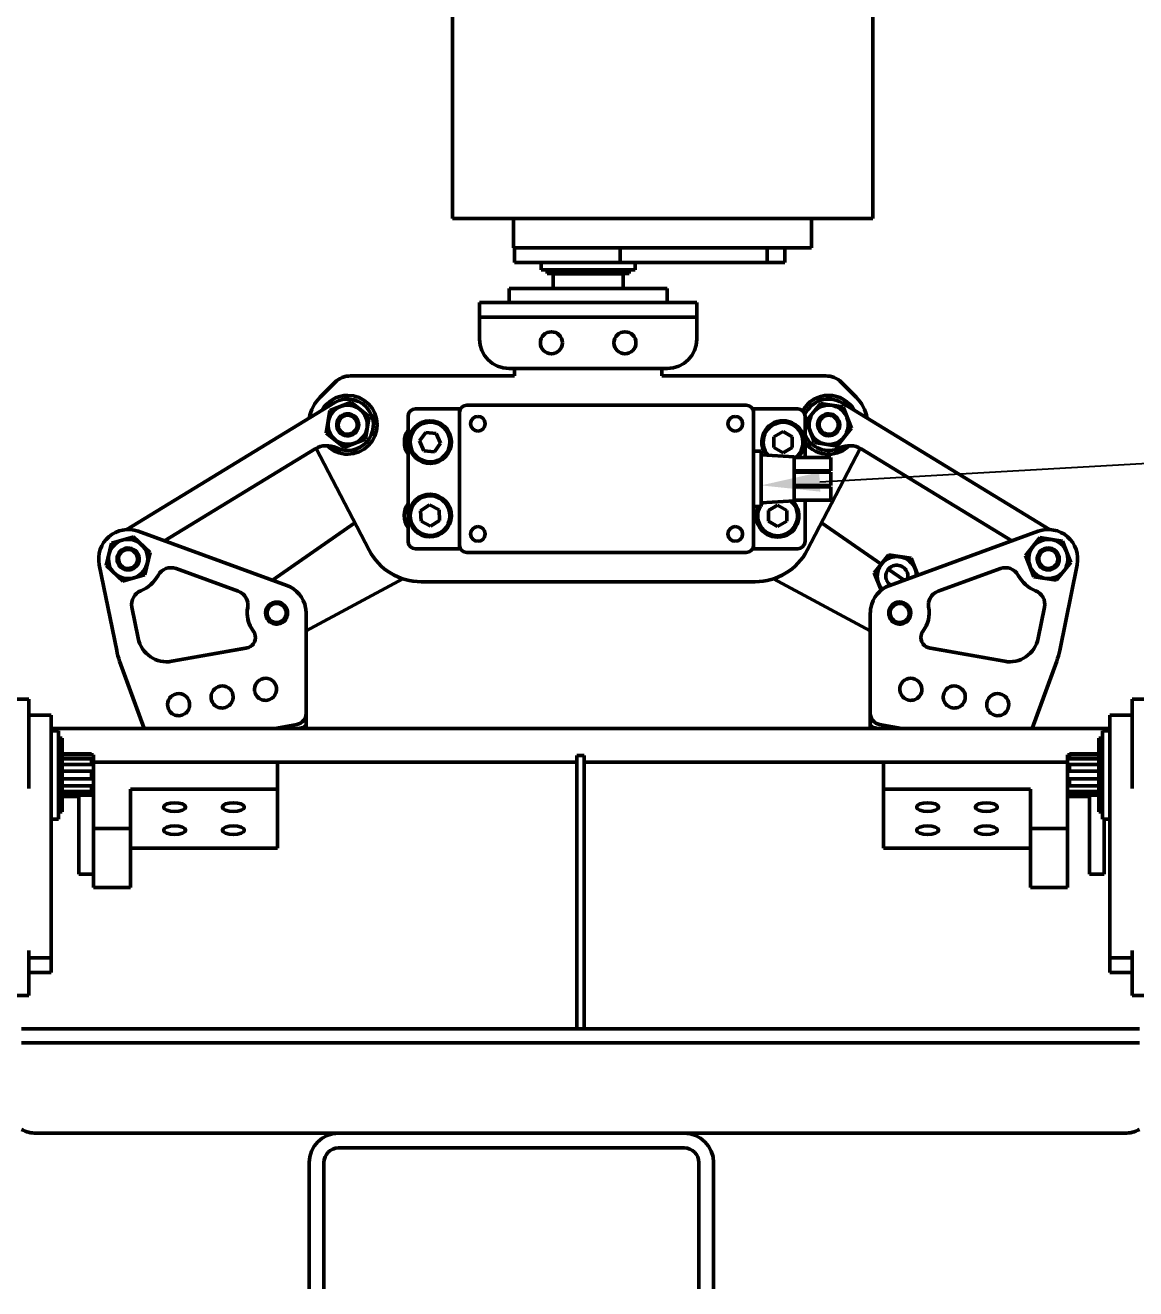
# Model space of a CAD drawing. Header units: millimetres. Extents: x 0 to 2215, y 0 to 863.
# Drawn here: x 1726.5 to 1802, y 607.7 to 693.6 of the extents above; entities that cross this region are included whole.
import ezdxf
from ezdxf import colors
from ezdxf.entities.mleader import LeaderData, LeaderLine
from ezdxf.math import Vec2, Vec3

# ---------------------------------------------------------------- set-up
doc = ezdxf.new("R2010")
doc.units = ezdxf.units.MM
doc.layers.add('粗实线层', color=7, linetype='Continuous', lineweight=50)
doc.styles.get("Standard").update_dxf_attribs({"font": ''})
doc.styles.get('Standard').set_extended_font_data('汉仪长仿宋体')

msp = doc.modelspace()

# ---------------------------------------------------------------- linework, layer by layer
at = {"layer": '粗实线层'}
for p, q in [((1755.537, 698.707), (1755.537, 680.457)), ((1784.117, 680.457), (1784.117, 698.707)), ((1755.537, 680.457), (1784.117, 680.457)), ((1759.702, 678.457), (1759.702, 680.457)), ((1779.952, 678.457), (1779.952, 680.457)), ((1764.773, 678.457), (1759.702, 678.457)), ((1759.773, 678.457), (1759.773, 677.457)), ((1779.952, 678.457), (1764.773, 678.457)), ((1766.952, 677.457), (1766.952, 678.457)), ((1776.952, 677.457), (1776.952, 678.457)), ((1778.152, 677.457), (1778.152, 678.457)), ((1766.952, 677.457), (1759.773, 677.457)), ((1761.573, 677.457), (1761.573, 676.957)), ((1776.952, 677.457), (1766.952, 677.457)), ((1767.973, 676.957), (1767.973, 677.457)), ((1778.152, 677.457), (1776.952, 677.457)), ((1767.973, 676.957), (1761.573, 676.957)), ((1761.985, 676.957), (1761.985, 676.707)), ((1767.56, 676.707), (1761.985, 676.707)), ((1762.4, 676.707), (1762.398, 676.699)), ((1762.398, 676.699), (1762.398, 675.699)), ((1762.398, 676.699), (1764.773, 676.699)), ((1764.773, 676.699), (1767.148, 676.699)), ((1767.148, 676.699), (1767.145, 676.707)), ((1767.148, 675.699), (1767.148, 676.699)), ((1767.56, 676.707), (1767.56, 676.957)), ((1759.398, 675.699), (1759.398, 674.749)), ((1759.398, 675.699), (1764.773, 675.699)), ((1764.773, 675.699), (1770.148, 675.699)), ((1770.148, 674.749), (1770.148, 675.699)), ((1772.153, 674.749), (1757.392, 674.749)), ((1757.392, 673.749), (1757.392, 674.749)), ((1772.153, 673.749), (1772.153, 674.749)), ((1772.153, 673.749), (1757.392, 673.749)), ((1757.392, 672.249), (1757.392, 673.749)), ((1772.153, 673.749), (1772.153, 672.249)), ((1770.153, 670.249), (1759.392, 670.249)), ((1759.773, 670.249), (1759.773, 669.749)), ((1769.773, 670.249), (1769.773, 669.749)), ((1747.557, 669.31), (1746.547, 668.3)), ((1759.773, 669.749), (1748.618, 669.749)), ((1780.927, 669.749), (1769.773, 669.749)), ((1781.988, 669.31), (1782.998, 668.3)), ((1747.508, 667.919), (1733.402, 659.298)), ((1748.659, 667.967), (1747.205, 667.402)), ((1749.874, 666.99), (1748.659, 667.967)), ((1756.523, 667.749), (1775.523, 667.749)), ((1780.558, 667.878), (1779.583, 666.662)), ((1782.099, 667.642), (1780.558, 667.878)), ((1796.143, 659.298), (1782.037, 667.919)), ((1782.665, 666.19), (1782.099, 667.642)), ((1747.205, 667.402), (1746.968, 665.861)), ((1749.636, 665.45), (1749.874, 666.99)), ((1752.523, 658.499), (1752.523, 666.999)), ((1753.023, 667.499), (1756.023, 667.499)), ((1756.023, 667.499), (1756.023, 667.249)), ((1756.023, 658.249), (1756.023, 667.249)), ((1776.023, 667.249), (1776.023, 667.499)), ((1776.023, 667.499), (1779.023, 667.499)), ((1776.023, 667.249), (1776.023, 658.249)), ((1779.523, 666.999), (1779.523, 664.199)), ((1753.726, 665.907), (1753.304, 665.322)), ((1754.444, 665.835), (1753.726, 665.907)), ((1778.023, 665.971), (1777.398, 665.61)), ((1778.648, 665.61), (1778.023, 665.971)), ((1779.583, 666.662), (1780.149, 665.21)), ((1781.69, 664.973), (1782.665, 666.19)), ((1746.968, 665.861), (1748.183, 664.885)), ((1748.183, 664.885), (1749.636, 665.45)), ((1753.304, 665.322), (1753.601, 664.664)), ((1754.319, 664.591), (1754.741, 665.177)), ((1754.741, 665.177), (1754.444, 665.835)), ((1777.398, 665.61), (1777.398, 664.888)), ((1778.648, 664.888), (1778.648, 665.61)), ((1780.149, 665.21), (1781.69, 664.973)), ((1735.972, 658.525), (1746.214, 664.785)), ((1749.876, 657.9), (1746.271, 664.817)), ((1753.601, 664.664), (1754.319, 664.591)), ((1776.523, 664.624), (1776.023, 664.624)), ((1776.523, 664.624), (1776.523, 660.874)), ((1778.773, 664.249), (1776.523, 664.374)), ((1777.398, 664.888), (1778.023, 664.528)), ((1778.023, 664.528), (1778.648, 664.888)), ((1778.773, 664.249), (1778.773, 661.249)), ((1781.273, 664.199), (1778.773, 664.199)), ((1783.274, 664.817), (1779.669, 657.9)), ((1781.273, 664.199), (1781.273, 663.299)), ((1783.331, 664.785), (1793.573, 658.525)), ((1781.273, 663.299), (1778.773, 663.299)), ((1779.523, 663.299), (1779.523, 663.199)), ((1781.273, 663.199), (1778.773, 663.199)), ((1781.273, 663.199), (1781.273, 662.299)), ((1781.273, 662.299), (1778.773, 662.299)), ((1781.273, 662.199), (1778.773, 662.199)), ((1779.523, 662.299), (1779.523, 662.199)), ((1781.273, 662.199), (1781.273, 661.299)), ((1753.991, 660.97), (1753.382, 660.582)), ((1754.631, 660.637), (1753.991, 660.97)), ((1776.523, 660.874), (1776.023, 660.874)), ((1778.773, 661.249), (1776.523, 661.124)), ((1776.649, 661.137), (1776.523, 660.972)), ((1777.652, 660.954), (1777.027, 660.593)), ((1778.277, 660.593), (1777.652, 660.954)), ((1781.273, 661.299), (1778.773, 661.299)), ((1779.523, 661.299), (1779.523, 658.499)), ((1753.382, 660.582), (1753.414, 659.861)), ((1753.414, 659.861), (1754.054, 659.528)), ((1754.054, 659.528), (1754.663, 659.916)), ((1754.663, 659.916), (1754.631, 660.637)), ((1777.027, 660.593), (1777.027, 659.872)), ((1777.027, 659.872), (1777.652, 659.511)), ((1777.652, 659.511), (1778.277, 659.872)), ((1778.277, 659.872), (1778.277, 660.593)), ((1734.173, 659.179), (1744.274, 655.503)), ((1743.299, 655.858), (1748.914, 659.746)), ((1780.631, 659.746), (1784.684, 656.939)), ((1795.372, 659.18), (1785.271, 655.503)), ((1732.359, 658.374), (1731.994, 656.859)), ((1733.854, 658.815), (1732.359, 658.374)), ((1734.984, 657.741), (1733.854, 658.815)), ((1756.023, 658.249), (1756.023, 657.999)), ((1776.023, 657.999), (1776.023, 658.249)), ((1795.49, 658.753), (1794.516, 657.536)), ((1797.031, 658.517), (1795.49, 658.753)), ((1797.597, 657.064), (1797.031, 658.517)), ((1734.618, 656.226), (1734.984, 657.741)), ((1756.023, 657.999), (1753.023, 657.999)), ((1775.523, 657.749), (1756.523, 657.749)), ((1779.023, 657.999), (1776.023, 657.999)), ((1785.197, 657.579), (1784.222, 656.362)), ((1786.738, 657.343), (1785.197, 657.579)), ((1787.183, 656.199), (1786.738, 657.343)), ((1794.516, 657.536), (1795.082, 656.084)), ((1732.715, 651.068), (1731.529, 656.902)), ((1731.994, 656.859), (1733.123, 655.785)), ((1736.748, 656.646), (1740.982, 655.105)), ((1785.179, 656.597), (1786.246, 655.858)), ((1788.563, 655.105), (1792.797, 656.646)), ((1796.622, 655.848), (1797.597, 657.064)), ((1796.83, 651.068), (1798.016, 656.902)), ((1733.123, 655.785), (1734.618, 656.226)), ((1752.176, 655.949), (1745.59, 652.422)), ((1776.122, 655.749), (1753.423, 655.749)), ((1777.369, 655.949), (1783.955, 652.422)), ((1784.222, 656.362), (1784.687, 655.17)), ((1795.082, 656.084), (1796.622, 655.848)), ((1734.176, 651.91), (1733.748, 654.016)), ((1795.797, 654.017), (1795.369, 651.911)), ((1745.59, 653.623), (1745.59, 646.787)), ((1783.955, 653.624), (1783.955, 646.787)), ((1741.696, 651.28), (1736.194, 650.31)), ((1745.59, 651.691), (1745.591, 651.669)), ((1745.591, 646.084), (1745.591, 651.669)), ((1783.955, 651.691), (1783.954, 651.669)), ((1783.954, 651.669), (1783.954, 646.084)), ((1793.351, 650.31), (1787.849, 651.28)), ((1741.525, 651.228), (1736.484, 650.339)), ((1793.061, 650.34), (1788.02, 651.229)), ((1734.581, 645.781), (1732.916, 650.354)), ((1794.964, 645.781), (1796.629, 650.354)), ((1733.23, 649.489), (1733.224, 649.51)), ((1733.23, 649.489), (1734.58, 645.781)), ((1794.965, 645.781), (1796.315, 649.49)), ((1796.322, 649.51), (1796.315, 649.49)), ((1724.25, 647.757), (1726.75, 647.757)), ((1726.75, 647.257), (1726.75, 647.757)), ((1726.75, 647.257), (1726.75, 641.682)), ((1801.75, 647.757), (1801.75, 647.257)), ((1801.75, 647.757), (1804.25, 647.757)), ((1801.75, 647.257), (1801.75, 641.682)), ((1728.25, 646.682), (1726.75, 646.682)), ((1728.25, 646.682), (1728.25, 641.682)), ((1801.75, 646.682), (1800.25, 646.682)), ((1800.25, 641.682), (1800.25, 646.682)), ((1728.25, 645.781), (1800.25, 645.781)), ((1728.75, 645.607), (1728.25, 645.607)), ((1728.75, 645.607), (1728.75, 639.607)), ((1744.971, 646.048), (1743.459, 645.781)), ((1745.065, 645.781), (1745.385, 645.838)), ((1745.591, 645.781), (1745.591, 646.084)), ((1783.954, 646.084), (1783.954, 645.781)), ((1784.16, 645.838), (1784.481, 645.781)), ((1784.575, 646.048), (1786.087, 645.781)), ((1800.25, 645.607), (1799.75, 645.607)), ((1799.75, 642.607), (1799.75, 645.607)), ((1729, 645.108), (1728.75, 645.108)), ((1729, 645.108), (1729, 640.108)), ((1799.75, 645.108), (1799.5, 645.108)), ((1799.5, 642.608), (1799.5, 645.108)), ((1731, 644.057), (1729, 644.057)), ((1731, 643.97), (1729, 643.97)), ((1731, 643.718), (1729, 643.718)), ((1731, 644.057), (1731, 643.97)), ((1731.15, 643.982), (1731, 643.982)), ((1731, 643.97), (1731, 643.899)), ((1731, 643.718), (1731, 643.332)), ((1731.15, 643.982), (1731.15, 641.326)), ((1764, 643.484), (1764, 643.943)), ((1764.5, 643.943), (1764, 643.943)), ((1764.5, 643.943), (1764.5, 643.484)), ((1799.5, 643.982), (1797.35, 643.982)), ((1797.35, 643.982), (1797.35, 641.232)), ((1797.5, 644.057), (1799.5, 644.057)), ((1797.5, 643.982), (1797.5, 644.057)), ((1797.5, 643.97), (1799.5, 643.97)), ((1797.5, 643.718), (1797.5, 643.97)), ((1797.5, 643.718), (1799.5, 643.718)), ((1797.5, 643.66), (1797.5, 643.718)), ((1731, 643.332), (1729, 643.332)), ((1731, 642.859), (1729, 642.859)), ((1731, 643.332), (1731, 643.295)), ((1731, 642.859), (1731, 642.355)), ((1731.15, 643.484), (1764, 643.484)), ((1731.15, 643.484), (1743.65, 643.484)), ((1743.65, 641.645), (1743.65, 643.484)), ((1764, 643.484), (1764, 625.757)), ((1764.5, 643.484), (1797.35, 643.484)), ((1764.5, 625.757), (1764.5, 643.484)), ((1784.85, 641.645), (1784.85, 643.484)), ((1784.85, 643.484), (1797.35, 643.484)), ((1797.5, 642.859), (1797.5, 643.332)), ((1797.5, 643.332), (1799.5, 643.332)), ((1797.5, 642.846), (1797.5, 642.859)), ((1797.5, 642.859), (1799.5, 642.859)), ((1731, 642.355), (1729, 642.355)), ((1731, 641.882), (1729, 641.882)), ((1731, 641.92), (1731, 641.882)), ((1731, 641.882), (1731, 641.496)), ((1797.5, 642.355), (1797.5, 642.368)), ((1797.5, 641.882), (1797.5, 642.355)), ((1797.5, 642.355), (1799.5, 642.355)), ((1797.5, 641.882), (1799.5, 641.882)), ((1799.5, 640.108), (1799.5, 642.608)), ((1799.75, 639.607), (1799.75, 642.607)), ((1728.25, 641.682), (1728.25, 630.682)), ((1731, 641.496), (1729, 641.496)), ((1731, 641.245), (1729, 641.245)), ((1730.15, 641.157), (1729, 641.157)), ((1730.15, 641.326), (1730.15, 641.315)), ((1730.15, 641.159), (1730.15, 635.912)), ((1731, 641.315), (1731, 641.245)), ((1731, 641.245), (1731, 641.159)), ((1731.15, 641.326), (1731.15, 639.251)), ((1743.65, 641.645), (1733.65, 641.645)), ((1733.65, 638.963), (1733.65, 641.645)), ((1743.65, 641.645), (1743.65, 637.637)), ((1784.85, 641.645), (1794.85, 641.645)), ((1784.85, 637.637), (1784.85, 641.645)), ((1794.85, 641.645), (1794.85, 638.963)), ((1797.35, 641.232), (1798.85, 641.232)), ((1797.35, 641.232), (1797.35, 638.963)), ((1797.5, 641.496), (1797.5, 641.554)), ((1797.5, 641.496), (1799.5, 641.496)), ((1797.5, 641.245), (1797.5, 641.496)), ((1797.5, 641.245), (1799.5, 641.245)), ((1797.5, 641.157), (1797.5, 641.232)), ((1797.5, 641.157), (1798.85, 641.157)), ((1798.85, 641.245), (1798.85, 635.912)), ((1800.25, 641.682), (1800.25, 630.682)), ((1728.75, 640.108), (1729, 640.108)), ((1799.5, 640.108), (1799.75, 640.108)), ((1728.25, 639.607), (1728.75, 639.607)), ((1731.15, 638.963), (1731.15, 639.251)), ((1799.75, 639.607), (1800.25, 639.607)), ((1799.85, 639.607), (1799.85, 635.912)), ((1731.15, 634.954), (1731.15, 638.963)), ((1731.15, 638.963), (1733.65, 638.963)), ((1733.65, 634.954), (1733.65, 638.963)), ((1797.35, 638.963), (1794.85, 638.963)), ((1794.85, 638.963), (1794.85, 634.954)), ((1797.35, 638.963), (1797.35, 634.954)), ((1743.65, 637.637), (1733.65, 637.637)), ((1784.85, 637.637), (1794.85, 637.637)), ((1730.15, 635.858), (1730.15, 635.912)), ((1730.15, 635.858), (1731.15, 635.858)), ((1798.85, 635.858), (1798.85, 635.912)), ((1798.85, 635.858), (1799.85, 635.858)), ((1799.85, 635.858), (1799.85, 635.912)), ((1731.15, 634.954), (1733.65, 634.954)), ((1797.35, 634.954), (1794.85, 634.954)), ((1726.75, 630.682), (1726.75, 628.107)), ((1728.25, 630.682), (1728.25, 630.182)), ((1800.25, 630.182), (1800.25, 630.682)), ((1801.75, 630.682), (1801.75, 628.107)), ((1726.75, 630.182), (1728.25, 630.182)), ((1728.25, 630.182), (1728.25, 629.182)), ((1801.75, 630.182), (1800.25, 630.182)), ((1800.25, 629.182), (1800.25, 630.182)), ((1726.75, 629.182), (1728.25, 629.182)), ((1800.25, 629.182), (1801.75, 629.182)), ((1726.75, 627.607), (1726.75, 628.107)), ((1801.75, 628.107), (1801.75, 627.607)), ((1726.75, 627.607), (1724.25, 627.607)), ((1804.25, 627.607), (1801.75, 627.607)), ((1764, 625.757), (1764, 625.353)), ((1764.5, 625.353), (1764.5, 625.757)), ((1726.25, 625.353), (1764, 625.353)), ((1764, 625.358), (1764.5, 625.358)), ((1764.5, 625.353), (1802.25, 625.353)), ((1729.239, 624.396), (1726.25, 624.396)), ((1799.261, 624.396), (1729.239, 624.396)), ((1802.25, 624.396), (1799.261, 624.396)), ((1729.239, 618.249), (1727.239, 618.249)), ((1799.261, 618.249), (1729.239, 618.249)), ((1801.261, 618.249), (1799.261, 618.249)), ((1771.3, 617.249), (1747.8, 617.249)), ((1745.8, 607.674), (1745.8, 616.249)), ((1746.8, 607.674), (1746.8, 616.249)), ((1772.3, 607.674), (1772.3, 616.249)), ((1773.3, 616.249), (1773.3, 607.674))]:
    msp.add_line(p, q, dxfattribs=at)
at = {"layer": '粗实线层', "flags": 128}
for points in [[(1736.65, 640.725), (1736.363, 640.702), (1736.12, 640.638), (1735.957, 640.542), (1735.9, 640.429), (1735.957, 640.316), (1736.12, 640.22), (1736.363, 640.156), (1736.65, 640.134), (1736.937, 640.156), (1737.18, 640.22), (1737.343, 640.316), (1737.4, 640.429), (1737.343, 640.542), (1737.18, 640.638), (1736.937, 640.702), (1736.65, 640.725)], [(1740.65, 640.134), (1740.937, 640.156), (1741.18, 640.22), (1741.343, 640.316), (1741.4, 640.429), (1741.343, 640.542), (1741.18, 640.638), (1740.937, 640.702), (1740.65, 640.725), (1740.363, 640.702), (1740.12, 640.638), (1739.957, 640.542), (1739.9, 640.429), (1739.957, 640.316), (1740.12, 640.22), (1740.363, 640.156), (1740.65, 640.134)], [(1787.85, 640.134), (1788.137, 640.156), (1788.38, 640.22), (1788.543, 640.316), (1788.6, 640.429), (1788.543, 640.542), (1788.38, 640.638), (1788.137, 640.702), (1787.85, 640.725), (1787.563, 640.702), (1787.32, 640.638), (1787.157, 640.542), (1787.1, 640.429), (1787.157, 640.316), (1787.32, 640.22), (1787.563, 640.156), (1787.85, 640.134)], [(1791.85, 640.725), (1791.563, 640.702), (1791.32, 640.638), (1791.157, 640.542), (1791.1, 640.429), (1791.157, 640.316), (1791.32, 640.22), (1791.563, 640.156), (1791.85, 640.134), (1792.137, 640.156), (1792.38, 640.22), (1792.543, 640.316), (1792.6, 640.429), (1792.543, 640.542), (1792.38, 640.638), (1792.137, 640.702), (1791.85, 640.725)], [(1736.65, 638.558), (1736.937, 638.58), (1737.18, 638.644), (1737.343, 638.74), (1737.4, 638.853), (1737.343, 638.966), (1737.18, 639.062), (1736.937, 639.126), (1736.65, 639.149), (1736.363, 639.126), (1736.12, 639.062), (1735.957, 638.966), (1735.9, 638.853), (1735.957, 638.74), (1736.12, 638.644), (1736.363, 638.58), (1736.65, 638.558)], [(1740.65, 639.149), (1740.363, 639.126), (1740.12, 639.062), (1739.957, 638.966), (1739.9, 638.853), (1739.957, 638.74), (1740.12, 638.644), (1740.363, 638.58), (1740.65, 638.558), (1740.937, 638.58), (1741.18, 638.644), (1741.343, 638.74), (1741.4, 638.853), (1741.343, 638.966), (1741.18, 639.062), (1740.937, 639.126), (1740.65, 639.149)], [(1787.85, 639.149), (1787.563, 639.126), (1787.32, 639.062), (1787.157, 638.966), (1787.1, 638.853), (1787.157, 638.74), (1787.32, 638.644), (1787.563, 638.58), (1787.85, 638.558), (1788.137, 638.58), (1788.38, 638.644), (1788.543, 638.74), (1788.6, 638.853), (1788.543, 638.966), (1788.38, 639.062), (1788.137, 639.126), (1787.85, 639.149)], [(1791.85, 638.558), (1792.137, 638.58), (1792.38, 638.644), (1792.543, 638.74), (1792.6, 638.853), (1792.543, 638.966), (1792.38, 639.062), (1792.137, 639.126), (1791.85, 639.149), (1791.563, 639.126), (1791.32, 639.062), (1791.157, 638.966), (1791.1, 638.853), (1791.157, 638.74), (1791.32, 638.644), (1791.563, 638.58), (1791.85, 638.558)]]:
    msp.add_lwpolyline(points, dxfattribs=at)
at = {"layer": '粗实线层'}
for centre in [(1762.273, 671.999), (1767.273, 671.999)]:
    msp.add_circle(centre, 0.75, dxfattribs=at)
for centre, radius, start, end in [((1759.392, 672.249), 2, 180, 270), ((1770.153, 672.249), 2, 270, 0), ((1748.618, 668.249), 1.5, 90, 135), ((1780.927, 668.249), 1.5, 45, 90), ((1748.421, 666.426), 2.65, 135, 170.10273), ((1748.421, 666.426), 2, 90, 150.38641), ((1748.421, 666.426), 1.335, 321.22934, 141.22934), ((1748.421, 666.426), 1.75, 31.43139, 121.43139), ((1748.421, 666.426), 2, 270, 90), ((1756.523, 667.249), 0.5, 90, 180), ((1775.523, 667.249), 0.5, 0, 90), ((1781.124, 666.426), 2, 90, 151.89516), ((1781.124, 666.426), 1.75, 58.56946, 157.17236), ((1781.124, 666.426), 1.335, 111.28913, 291.28913), ((1781.124, 666.426), 1.335, 291.28913, 111.28913), ((1781.124, 666.426), 2, 29.61444, 90), ((1781.124, 666.426), 2.65, 9.89812, 45), ((1748.421, 666.426), 1.335, 141.22934, 321.22934), ((1748.421, 666.426), 1.75, 244.01036, 31.43139), ((1748.421, 666.426), 0.75, 141.22934, 321.22934), ((1748.421, 666.426), 0.65, 105.70526, 285.70526), ((1748.421, 666.426), 0.75, 321.22934, 141.22934), ((1748.421, 666.426), 0.65, 285.70526, 105.70526), ((1753.023, 666.999), 0.5, 90, 180), ((1757.273, 666.499), 0.5, 90, 270), ((1757.273, 666.499), 0.5, 270, 90), ((1774.773, 666.499), 0.5, 90, 270), ((1774.773, 666.499), 0.5, 270, 90), ((1779.023, 666.999), 0.5, 0, 90), ((1781.124, 666.426), 0.75, 111.28913, 291.28913), ((1781.124, 666.426), 0.65, 348.20112, 168.20112), ((1781.124, 666.426), 0.75, 291.28913, 111.28913), ((1753.773, 665.249), 1.5, 146.44269, 213.55731), ((1754.023, 665.249), 1.45, 114.22962, 294.22962), ((1754.023, 665.249), 1.35, 114.22962, 294.22962), ((1754.023, 665.249), 1.45, 294.22962, 114.22962), ((1754.023, 665.249), 1.35, 294.22962, 114.22962), ((1778.023, 665.249), 1.45, 90, 218.78095), ((1778.023, 665.249), 1.35, 90, 222.69988), ((1778.023, 665.249), 1.45, 313.60282, 90), ((1778.023, 665.249), 1.35, 308.94244, 90), ((1781.124, 666.426), 0.65, 168.20112, 348.20112), ((1781.124, 666.426), 1.75, 203.76287, 295.99049), ((1781.124, 666.426), 2, 216.78886, 270), ((1746.997, 663.505), 1.5, 64.01036, 121.43139), ((1748.421, 666.426), 2, 225.29341, 270), ((1781.124, 666.426), 2, 270, 314.70895), ((1782.548, 663.505), 1.5, 58.56946, 115.99049), ((1754.023, 660.249), 1.45, 32.52394, 212.52394), ((1754.023, 660.249), 1.35, 32.52394, 212.52394), ((1753.773, 660.249), 1.505, 146.1568, 213.8432), ((1754.023, 660.249), 1.45, 212.52394, 32.52394), ((1754.023, 660.249), 1.35, 212.52394, 32.52394), ((1777.652, 660.232), 1.45, 153.73072, 270), ((1777.652, 660.232), 1.35, 151.61623, 270), ((1777.652, 660.232), 1.45, 270, 44.31565), ((1777.652, 660.232), 1.35, 270, 48.18205), ((1733.489, 657.3), 2, 70, 191.49451), ((1757.273, 658.999), 0.5, 90, 270), ((1757.273, 658.999), 0.5, 270, 90), ((1774.773, 658.999), 0.5, 90, 270), ((1774.773, 658.999), 0.5, 270, 90), ((1796.056, 657.3), 2, 348.50596, 110.00047), ((1733.489, 657.3), 1.335, 76.43698, 256.43698), ((1733.489, 657.3), 1.335, 256.43698, 76.43698), ((1753.023, 658.499), 0.5, 180, 270), ((1756.523, 658.249), 0.5, 180, 270), ((1775.523, 658.249), 0.5, 270, 0), ((1779.023, 658.499), 0.5, 270, 0), ((1796.056, 657.3), 1.335, 111.28913, 291.28913), ((1796.056, 657.3), 1.335, 291.28913, 111.28913), ((1733.489, 657.3), 0.75, 116.75787, 296.75787), ((1733.489, 657.3), 0.65, 116.75787, 296.75787), ((1733.489, 657.3), 0.75, 296.75787, 116.75787), ((1733.489, 657.3), 0.65, 296.75787, 116.75787), ((1753.423, 659.749), 4, 207.52945, 270), ((1776.122, 659.749), 4, 270, 332.47055), ((1785.763, 656.126), 1.335, 111.28913, 221.91026), ((1785.763, 656.126), 1.335, 1.78101, 111.28913), ((1796.056, 657.3), 0.75, 92.21811, 272.21811), ((1796.056, 657.3), 0.65, 92.21811, 272.21811), ((1796.056, 657.3), 0.75, 272.21811, 92.21811), ((1796.056, 657.3), 0.65, 272.21811, 92.21811), ((1736.406, 655.706), 1, 70, 151.34919), ((1785.763, 656.126), 0.75, 111.28913, 233.80537), ((1785.763, 656.126), 0.75, 346.19558, 111.28913), ((1793.139, 655.706), 1, 28.65128, 110.00047), ((1733.489, 657.3), 2.324, 291.89307, 331.34919), ((1796.056, 657.3), 2.324, 208.65128, 248.1074), ((1734.728, 654.216), 1, 111.89307, 191.49451), ((1740.64, 654.165), 1, 10.00024, 70), ((1743.59, 653.623), 2, 10.00024, 70), ((1785.955, 653.624), 2, 110.00047, 170.00024), ((1788.905, 654.165), 1, 110.00047, 170.00024), ((1794.817, 654.216), 1, 348.50596, 68.1074), ((1743.59, 653.623), 2.003, 167.81305, 218.64652), ((1743.59, 653.623), 2, 169.59407, 217.03593), ((1740.64, 654.165), 1, 349.59407, 10.00024), ((1743.59, 653.623), 0.75, 10.00024, 190.00024), ((1743.59, 653.623), 0.65, 135.2649, 315.2649), ((1743.59, 653.623), 0.65, 315.2649, 135.2649), ((1743.59, 653.623), 2, 0, 10.00024), ((1785.955, 653.624), 2, 170.00024, 180.00047), ((1785.955, 653.624), 0.75, 350.00024, 170.00024), ((1785.955, 653.624), 0.65, 15.55139, 195.55139), ((1785.955, 653.624), 2.003, 321.35395, 12.18742), ((1785.955, 653.624), 2, 322.96454, 10.4064), ((1788.905, 654.165), 1, 170.00024, 190.4064), ((1743.59, 653.623), 0.75, 190.00024, 10.00024), ((1785.955, 653.624), 0.75, 170.00024, 350.00024), ((1785.955, 653.624), 0.65, 195.55139, 15.55139), ((1741.395, 651.967), 0.75, 10.00024, 37.03593), ((1788.15, 651.967), 0.75, 142.96454, 170.00024), ((1736.136, 652.309), 2, 191.49451, 280.00024), ((1741.395, 651.967), 0.75, 280.00024, 10.00024), ((1788.15, 651.967), 0.75, 170.00024, 260.00024), ((1793.409, 652.309), 2, 260.00024, 348.50596), ((1737.615, 652.064), 5, 191.49451, 200.00047), ((1791.93, 652.064), 5, 340, 348.50596), ((1742.835, 648.435), 0.75, 10.00024, 190.00024), ((1786.71, 648.435), 0.75, 350.00024, 170.00024), ((1736.926, 647.393), 0.75, 10.00024, 190.00024), ((1739.881, 647.914), 0.75, 10.00024, 190.00024), ((1739.881, 647.914), 0.75, 190.00024, 10.00024), ((1742.835, 648.435), 0.75, 190.00024, 10.00024), ((1786.71, 648.435), 0.75, 170.00024, 350.00024), ((1789.664, 647.914), 0.75, 170.00024, 350.00024), ((1789.664, 647.914), 0.75, 350.00024, 170.00024), ((1792.619, 647.393), 0.75, 350.00024, 170.00024), ((1736.926, 647.393), 0.75, 190.00024, 10.00024), ((1792.619, 647.393), 0.75, 170.00024, 350.00024), ((1744.84, 646.787), 0.75, 280.00024, 0), ((1784.705, 646.787), 0.75, 180.00047, 260.00024), ((1745.341, 646.084), 0.25, 280.00024, 0.00024), ((1784.204, 646.084), 0.25, 180.00024, 260.00024), ((1727.239, 620.249), 2, 240.35843, 270), ((1747.8, 616.249), 2, 90, 180), ((1771.3, 616.249), 2, 0, 90), ((1801.261, 620.249), 2, 270, 299.64156), ((1747.8, 616.249), 1, 90, 180), ((1771.3, 616.249), 1, 0, 90)]:
    msp.add_arc(centre, radius, start, end, dxfattribs=at)

# ---------------------------------------------------------------- leaders
ml = msp.add_multileader_mtext('Standard', dxfattribs=at)
ml.set_content('17', color=256)
ml.set_leader_properties()
ml.build(insert=Vec2(0, 0))
ml.multileader.update_dxf_attribs({"text_right_attachment_type": 6, "dogleg_length": 0.36})
ctx = ml.context
ctx.base_point, ctx.char_height, ctx.plane_origin = Vec3(1892.423, 668.955), 20, Vec3(1776.523, 662.304)
ctx.right_attachment = 6
notes = []
notes.append((ctx, [(0, (1, 1, 0), (1892.063, 668.955), (1, 0), 0.36, [(0, [(1776.523, 662.304)], 0, [])])]))
ctx.mtext.insert, ctx.mtext.flow_direction = Vec3(1894.423, 678.955), 5
for ctx, leaders in notes:
    for number, flags, end, landing, length, lines in leaders:
        leader = LeaderData()
        leader.index, (leader.has_last_leader_line, leader.has_dogleg_vector, leader.attachment_direction) = number, flags
        leader.last_leader_point, leader.dogleg_vector, leader.dogleg_length = Vec3(end), Vec3(landing), length
        for number, points, colour, breaks in lines:
            line = LeaderLine()
            line.index, line.vertices, line.color, line.breaks = number, Vec3.list(points), colors.encode_raw_color(colour), breaks
            leader.lines.append(line)
        ctx.leaders.append(leader)

doc.saveas('drawing.dxf')
